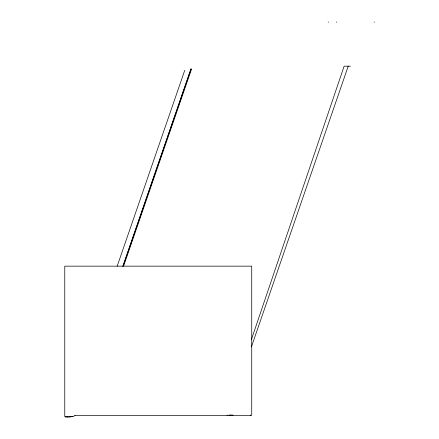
<?xml version="1.0" encoding="UTF-8"?>
<svg xmlns="http://www.w3.org/2000/svg" width="439" height="439" viewBox="0 0 439 439"><rect width="100%" height="100%" fill="white"/><g stroke="black" fill="none" stroke-linecap="round" stroke-linejoin="round"><path stroke-width="0.66" d="M251.333 339.802L344.132 66.168L350.437 66.168M117.18 266.193L184.731 70.372M122.799 266.462L191.009 68.693M123.107 265.99L191.009 69.11M123.633 265.99L191.536 69.11M251.393 346.936L348.231 66.168M75.074 415.371L73.434 416.386L71.59 416.627M75.074 415.371L251.734 415.371L251.734 266.16L64.769 266.16L64.769 416.627L72.111 416.627A3.622 3.622 0 0 0 72.907 416.54M65.285 417.05L70.547 417.05L70.525 416.627M374.231 21.95L374.231 22.373M336.406 21.95L336.406 22.373M328.251 21.95L328.251 22.373M250.312 414.948L250.312 415.371M230.557 414.948L230.557 415.371M227.106 414.948L227.106 415.371M67.332 416.627L67.332 417.05M232.846 415.102L229.098 415.102L229.098 415.568L232.846 415.568L232.846 415.102"/></g></svg>
